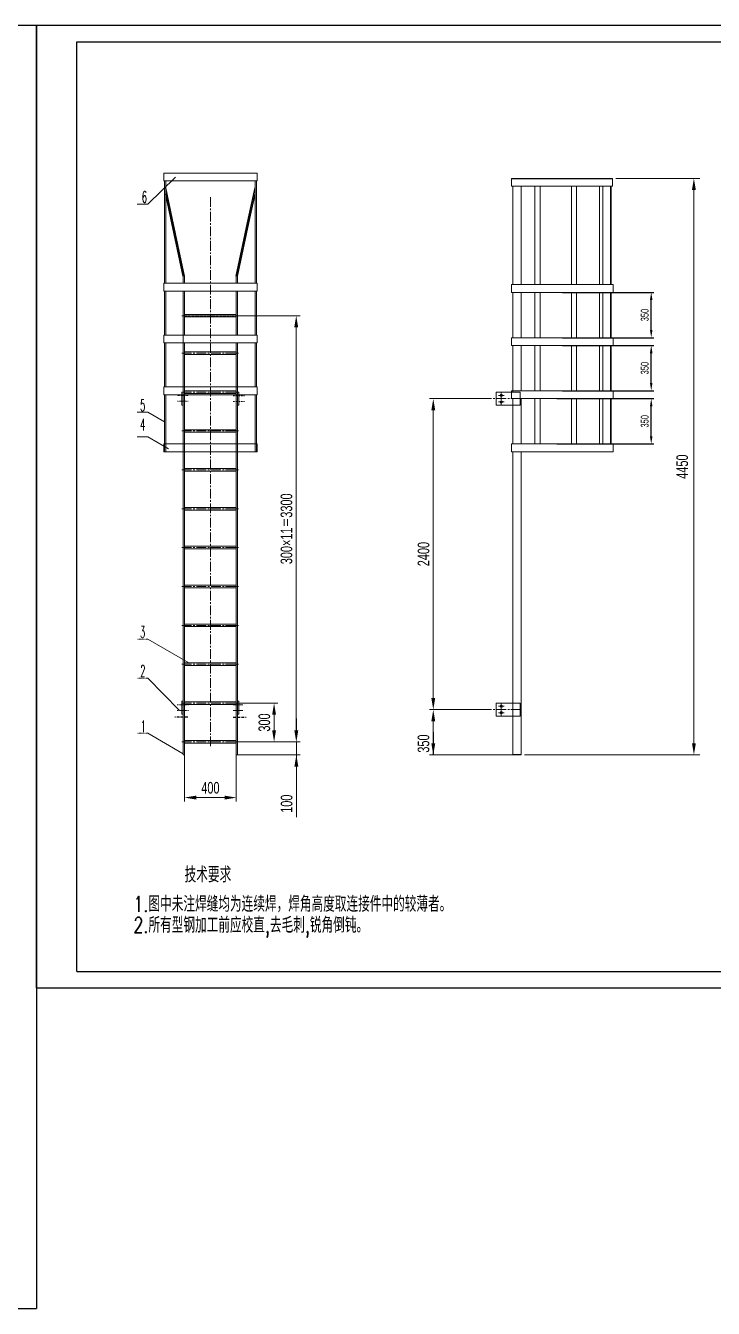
# Model space of a CAD drawing. Header units: millimetres. Extents: x 115735 to 194929, y 30422 to 45272.
# Drawn here: x 163308 to 168621, y 35372 to 45272 of the extents above; entities that cross this region are included whole.
import ezdxf

# ---------------------------------------------------------------- set-up
doc = ezdxf.new("R2010")
doc.units = ezdxf.units.MM
for name, pattern in [('CENTER', [2, 1.25, -0.25, 0.25, -0.25]), ('CENTER2', [1.125, 0.75, -0.125, 0.125, -0.125]), ('DIVIDE2A', [0.675, 0.25, -0.125, 0.025, -0.125, 0.025, -0.125]), ('HIDDEN', [0.375, 0.25, -0.125])]:
    doc.linetypes.add(name, pattern=pattern)
for name, color, linetype in [('2细线层', 4, 'Continuous'), ('7标注层', 4, 'Continuous'), ('HIDDEN', 6, 'HIDDEN'), ('图框层', 7, 'Continuous')]:
    doc.layers.add(name, color=color, linetype=linetype)
for name, color, linetype, lineweight in [('ST_GL_CENTERLINE', 1, 'CENTER2', 0), ('ST_GL_DIMENSION', 1, 'Continuous', 13), ('ST_GL_TEXT_ENG', 3, 'Continuous', 13), ('ST_MA_EQUI', 7, 'Continuous', 15)]:
    doc.layers.add(name, color=color, linetype=linetype, lineweight=lineweight)
doc.styles.add('cooec', font='romans.shx', dxfattribs={"width": 0.5, "bigfont": 'hztxt.shx'})
doc.styles.add('VCADHZ', font='vcadtxt1.shx', dxfattribs={"width": 0.7, "bigfont": 'vcadhz.shx'})
doc.dimstyles.new('shuang', dxfattribs={"dimscale": 15, "dimtxt": 3, "dimasz": 3, "dimexe": 1, "dimexo": 0, "dimgap": 1, "dimtad": 1, "dimdec": 0, "dimdsep": 46, "dimtxsty": 'VCADHZ', "dimcen": 0, "dimclrd": 256, "dimclre": 256, "dimclrt": 256, "dimadec": 0, "dimazin": 2, "dimtfac": 1, "dimtdec": 0, "dimtofl": 0, "dimtmove": 0, "dimatfit": 3, "dimfxl": 300, "dimtolj": 1, "dimtzin": 0, "dimlwd": -1, "dimlwe": -1, "dimarcsym": 0})
doc.dimstyles.new('ST_DIM_1_1 HZ', dxfattribs={"dimscale": 20, "dimtxt": 3, "dimasz": 3, "dimexe": 1, "dimexo": 0, "dimgap": 1, "dimtad": 1, "dimdec": 0, "dimdsep": 46, "dimtxsty": 'VCADHZ', "dimcen": 0, "dimclrd": 1, "dimclre": 1, "dimclrt": 3, "dimadec": 0, "dimazin": 2, "dimtfac": 1, "dimtdec": 0, "dimtmove": 0, "dimatfit": 3, "dimfxl": 1, "dimtolj": 1, "dimtzin": 0, "dimlwd": -1, "dimlwe": -1, "dimarcsym": 0})
doc.dimstyles.new('ST_DIM_1_25', dxfattribs={"dimscale": 25, "dimtxt": 1.5, "dimasz": 2, "dimexe": 0.8, "dimexo": 0.8, "dimgap": 0.65, "dimtad": 1, "dimdec": 0, "dimdsep": 46, "dimtxsty": 'cooec', "dimcen": 0, "dimclrd": 1, "dimclre": 1, "dimclrt": 3, "dimadec": 0, "dimazin": 2, "dimtp": 0.1, "dimtm": 0.1, "dimtfac": 0.71, "dimtdec": 0, "dimtmove": 0, "dimatfit": 3, "dimfxl": 1, "dimtfill": 1, "dimtfillclr": 256, "dimlwd": -1, "dimlwe": -1, "dimarcsym": 0})

# ---------------------------------------------------------------- blocks, each defined once
blk = doc.blocks.new('A$C0C30116C')
at = {"layer": '2细线层'}
for p, q in [((14016.7, 9900), (0, 9900)), ((14016.7, 9900), (14016.7, 0)), ((0, 0), (14016.7, 0))]:
    blk.add_line(p, q, dxfattribs=at)
blk = doc.blocks.new('*D264')
at = {"layer": 'Defpoints', "color": 0, "transparency": 16777216}
for p in [(167842.5, 44093.3), (167137.5, 39643.3), (168470.9, 39643.3)]:
    blk.add_point(p, dxfattribs=at)
at = {"layer": 'ST_GL_DIMENSION', "color": 1, "transparency": 16777216}
for p, q in [((167866.5, 44093.3), (168515.9, 44093.3)), ((168470.9, 44003.3), (168470.9, 39733.3)), ((167161.5, 39643.3), (168515.9, 39643.3))]:
    blk.add_line(p, q, dxfattribs=at)
for points in [[(168455.9, 44003.3), (168485.9, 44003.3), (168470.9, 44093.3)], [(168455.9, 39733.3), (168485.9, 39733.3), (168470.9, 39643.3)]]:
    blk.add_solid(points, dxfattribs=at)
at = {"layer": 'ST_GL_DIMENSION', "color": 3, "transparency": 16777216, "insert": (168380.9, 41868.3), "char_height": 90, "attachment_point": 5, "rotation": 90, "style": 'VCADHZ', "bg_fill": 3, "box_fill_scale": 1.1, "bg_fill_color": 256, "bg_fill_true_color": 13158600, "bg_fill_transparency": 0}
blk.add_mtext('4450', dxfattribs=at)
blk = doc.blocks.new('*D265')
at = {"layer": 'Defpoints', "color": 0, "transparency": 16777216}
for p in [(166457.4, 39993.3), (166837.5, 39993.3), (167072.5, 39643.3)]:
    blk.add_point(p, dxfattribs=at)
at = {"layer": 'ST_GL_DIMENSION', "transparency": 16777216}
for p, q in [((166837.5, 39993.3), (166427.4, 39993.3)), ((166457.4, 39733.3), (166457.4, 39903.3)), ((167072.5, 39643.3), (166427.4, 39643.3))]:
    blk.add_line(p, q, dxfattribs=at)
for points in [[(166442.4, 39903.3), (166472.4, 39903.3), (166457.4, 39993.3)], [(166442.4, 39733.3), (166472.4, 39733.3), (166457.4, 39643.3)]]:
    blk.add_solid(points, dxfattribs=at)
at = {"layer": 'ST_GL_DIMENSION', "color": 3, "transparency": 16777216, "insert": (166382.4, 39730.8), "char_height": 90, "attachment_point": 5, "rotation": 90, "style": 'VCADHZ'}
blk.add_mtext('\\A1;350', dxfattribs=at)
blk = doc.blocks.new('*D266')
at = {"layer": 'Defpoints', "color": 0, "transparency": 16777216}
for p in [(166457.4, 42393.3), (166837.5, 42393.3), (166837.5, 39993.3)]:
    blk.add_point(p, dxfattribs=at)
at = {"layer": 'ST_GL_DIMENSION', "transparency": 16777216}
for p, q in [((166837.5, 42393.3), (166427.4, 42393.3)), ((166457.4, 40083.3), (166457.4, 42303.3)), ((166837.5, 39993.3), (166427.4, 39993.3))]:
    blk.add_line(p, q, dxfattribs=at)
for points in [[(166442.4, 42303.3), (166472.4, 42303.3), (166457.4, 42393.3)], [(166442.4, 40083.3), (166472.4, 40083.3), (166457.4, 39993.3)]]:
    blk.add_solid(points, dxfattribs=at)
at = {"layer": 'ST_GL_DIMENSION', "color": 3, "transparency": 16777216, "insert": (166382.4, 41193.3), "char_height": 90, "attachment_point": 5, "rotation": 90, "style": 'VCADHZ'}
blk.add_mtext('\\A1;2400', dxfattribs=at)
blk = doc.blocks.new('*D251')
at = {"layer": 'Defpoints', "color": 0, "transparency": 16777216}
for p in [(164955.8, 40043.3), (165227.6, 40043.3), (164955.8, 39743.3)]:
    blk.add_point(p, dxfattribs=at)
at = {"layer": 'ST_GL_DIMENSION', "transparency": 16777216}
for p, q in [((164955.8, 40043.3), (165257.6, 40043.3)), ((165227.6, 39833.3), (165227.6, 39953.3)), ((164955.8, 39743.3), (165257.6, 39743.3))]:
    blk.add_line(p, q, dxfattribs=at)
for points in [[(165212.6, 39953.3), (165242.6, 39953.3), (165227.6, 40043.3)], [(165212.6, 39833.3), (165242.6, 39833.3), (165227.6, 39743.3)]]:
    blk.add_solid(points, dxfattribs=at)
at = {"layer": 'ST_GL_DIMENSION', "color": 3, "transparency": 16777216, "insert": (165152.6, 39893.3), "char_height": 90, "attachment_point": 5, "rotation": 90, "style": 'VCADHZ'}
blk.add_mtext('\\A1;300', dxfattribs=at)
blk = doc.blocks.new('*D252')
at = {"layer": 'Defpoints', "color": 0, "transparency": 16777216}
for p in [(164921.1, 43033.3), (165398.8, 43033.3), (164955.8, 39743.3)]:
    blk.add_point(p, dxfattribs=at)
at = {"layer": 'ST_GL_DIMENSION', "transparency": 16777216}
for p, q in [((164921.1, 43033.3), (165428.8, 43033.3)), ((165398.8, 39833.3), (165398.8, 42943.3)), ((164955.8, 39743.3), (165428.8, 39743.3))]:
    blk.add_line(p, q, dxfattribs=at)
for points in [[(165383.8, 42943.3), (165413.8, 42943.3), (165398.8, 43033.3)], [(165383.8, 39833.3), (165413.8, 39833.3), (165398.8, 39743.3)]]:
    blk.add_solid(points, dxfattribs=at)
at = {"layer": 'ST_GL_DIMENSION', "color": 3, "transparency": 16777216, "insert": (165323.8, 41388.3), "char_height": 90, "attachment_point": 5, "rotation": 90, "style": 'VCADHZ'}
blk.add_mtext('\\A1;300×11＝3300', dxfattribs=at)
blk = doc.blocks.new('*D271')
at = {"layer": 'Defpoints', "color": 0, "transparency": 16777216}
for p in [(164945.8, 39743.3), (165399.7, 39743.3), (164945.8, 39643.3)]:
    blk.add_point(p, dxfattribs=at)
at = {"layer": 'ST_GL_DIMENSION', "transparency": 16777216}
for p, q in [((165399.7, 39833.3), (165399.7, 39923.3)), ((164945.8, 39743.3), (165429.7, 39743.3)), ((165399.7, 39643.3), (165399.7, 39743.3)), ((164945.8, 39643.3), (165429.7, 39643.3)), ((165399.7, 39161.7), (165399.7, 39643.3)), ((165399.7, 39553.3), (165399.7, 39463.3))]:
    blk.add_line(p, q, dxfattribs=at)
for points in [[(165384.7, 39833.3), (165414.7, 39833.3), (165399.7, 39743.3)], [(165384.7, 39553.3), (165414.7, 39553.3), (165399.7, 39643.3)]]:
    blk.add_solid(points, dxfattribs=at)
at = {"layer": 'ST_GL_DIMENSION', "color": 3, "transparency": 16777216, "insert": (165324.7, 39266.7), "char_height": 90, "attachment_point": 5, "rotation": 90, "style": 'VCADHZ'}
blk.add_mtext('\\A1;100', dxfattribs=at)
blk = doc.blocks.new('*D272')
at = {"layer": 'Defpoints', "color": 0, "transparency": 16777216}
for p in [(164535.8, 39643.3), (164935.8, 39643.3), (164935.8, 39313.8)]:
    blk.add_point(p, dxfattribs=at)
at = {"layer": 'ST_GL_DIMENSION', "transparency": 16777216}
for p, q in [((164535.8, 39643.3), (164535.8, 39283.8)), ((164935.8, 39643.3), (164935.8, 39283.8)), ((164625.8, 39313.8), (164845.8, 39313.8))]:
    blk.add_line(p, q, dxfattribs=at)
for points in [[(164625.8, 39328.8), (164625.8, 39298.8), (164535.8, 39313.8)], [(164845.8, 39328.8), (164845.8, 39298.8), (164935.8, 39313.8)]]:
    blk.add_solid(points, dxfattribs=at)
at = {"layer": 'ST_GL_DIMENSION', "color": 3, "transparency": 16777216, "insert": (164735.8, 39388.8), "char_height": 90, "attachment_point": 5, "style": 'VCADHZ'}
blk.add_mtext('\\A1;400', dxfattribs=at)
blk = doc.blocks.new('*D267')
at = {"color": 1, "transparency": 16777216}
for p, q in [((167413.1, 42393.3), (168161.1, 42393.3)), ((168141.1, 42103.3), (168141.1, 42333.3)), ((167413.1, 42043.3), (168161.1, 42043.3))]:
    blk.add_line(p, q, dxfattribs=at)
for points in [[(168131.1, 42333.3), (168151.1, 42333.3), (168141.1, 42393.3)], [(168131.1, 42103.3), (168151.1, 42103.3), (168141.1, 42043.3)]]:
    blk.add_solid(points, dxfattribs=at)
at = {"layer": 'Defpoints', "color": 0, "transparency": 16777216}
for p in [(167413.1, 42393.3), (168141.1, 42393.3), (167413.1, 42043.3)]:
    blk.add_point(p, dxfattribs=at)
at = {"color": 3, "transparency": 16777216, "insert": (168091.1, 42218.3), "char_height": 60, "attachment_point": 5, "rotation": 90, "style": 'VCADHZ'}
blk.add_mtext('\\A1;350', dxfattribs=at)
blk = doc.blocks.new('*D268')
at = {"color": 1, "transparency": 16777216}
for p, q in [((167455, 42803.3), (168161.1, 42803.3)), ((168141.1, 42513.3), (168141.1, 42743.3)), ((167455, 42453.3), (168161.1, 42453.3))]:
    blk.add_line(p, q, dxfattribs=at)
for points in [[(168131.1, 42743.3), (168151.1, 42743.3), (168141.1, 42803.3)], [(168131.1, 42513.3), (168151.1, 42513.3), (168141.1, 42453.3)]]:
    blk.add_solid(points, dxfattribs=at)
at = {"layer": 'Defpoints', "color": 0, "transparency": 16777216}
for p in [(167455, 42803.3), (168141.1, 42803.3), (167455, 42453.3)]:
    blk.add_point(p, dxfattribs=at)
at = {"color": 3, "transparency": 16777216, "insert": (168091.1, 42628.3), "char_height": 60, "attachment_point": 5, "rotation": 90, "style": 'VCADHZ'}
blk.add_mtext('\\A1;350', dxfattribs=at)
blk = doc.blocks.new('*D269')
at = {"color": 1, "transparency": 16777216}
for p, q in [((167455, 43213.3), (168161.1, 43213.3)), ((168141.1, 42923.3), (168141.1, 43153.3)), ((167455, 42863.3), (168161.1, 42863.3))]:
    blk.add_line(p, q, dxfattribs=at)
for points in [[(168131.1, 43153.3), (168151.1, 43153.3), (168141.1, 43213.3)], [(168131.1, 42923.3), (168151.1, 42923.3), (168141.1, 42863.3)]]:
    blk.add_solid(points, dxfattribs=at)
at = {"layer": 'Defpoints', "color": 0, "transparency": 16777216}
for p in [(167455, 43213.3), (168141.1, 43213.3), (167455, 42863.3)]:
    blk.add_point(p, dxfattribs=at)
at = {"color": 3, "transparency": 16777216, "insert": (168091.1, 43038.3), "char_height": 60, "attachment_point": 5, "rotation": 90, "style": 'VCADHZ'}
blk.add_mtext('\\A1;350', dxfattribs=at)

msp = doc.modelspace()

# ---------------------------------------------------------------- linework, layer by layer
at = {"color": 4}
for p, q in [((163703.9, 45146.8), (173778.9, 45146.8)), ((166457.4, 39818.3), (166457.4, 39643.3))]:
    msp.add_line(p, q, dxfattribs=at)
for p, q in [((164440.9, 43785.3), (164390.8, 44020.3)), ((164430.7, 43785.3), (164390.8, 43972.2)), ((165030.8, 43785.3), (165080.8, 44020.3)), ((165041, 43785.3), (165080.8, 43972.2)), ((164525.8, 43338.2), (164430.7, 43785.3)), ((164535.8, 43339.3), (164440.9, 43785.3)), ((164935.8, 43339.3), (165030.8, 43785.3)), ((164945.8, 43338.2), (165041, 43785.3))]:
    msp.add_line(p, q)
at = {"layer": '2细线层'}
for p, q in [((163391.4, 37846.8), (163391.4, 45271.8)), ((173903.9, 45271.8), (163391.4, 45271.8)), ((163391.4, 45271.8), (163391.4, 45146.8)), ((163391.4, 37846.8), (173903.9, 37846.8))]:
    msp.add_line(p, q, dxfattribs=at)
at = {"layer": 'HIDDEN', "ltscale": 80}
for p, q in [((164525.8, 39933.3), (164460.8, 39933.3)), ((164560.8, 39933.3), (164535.8, 39933.3)), ((164910.8, 39933.3), (164935.8, 39933.3)), ((164945.8, 39933.3), (165010.8, 39933.3))]:
    msp.add_line(p, q, dxfattribs=at)
at = {"layer": 'ST_GL_CENTERLINE', "color": 1, "ltscale": 100}
for p, q in [((164735.8, 39709.7), (164735.8, 43951.2)), ((164515.8, 42743.3), (164955.8, 42743.3)), ((164515.8, 42443.3), (164955.8, 42443.3)), ((164515.8, 42143.3), (164955.8, 42143.3)), ((164515.8, 41843.3), (164955.8, 41843.3)), ((164515.8, 41543.3), (164955.8, 41543.3)), ((164515.8, 41243.3), (164955.8, 41243.3)), ((164515.8, 40943.3), (164955.8, 40943.3)), ((164515.8, 40643.3), (164955.8, 40643.3)), ((164515.8, 40343.3), (164955.8, 40343.3)), ((164515.8, 40043.3), (164955.8, 40043.3)), ((164912.4, 40029.8), (165000.1, 40029.8)), ((164912.4, 39986.8), (165000.1, 39986.8)), ((167132.5, 39993.3), (166837.5, 39993.3)), ((164515.8, 39743.3), (164955.8, 39743.3))]:
    msp.add_line(p, q, dxfattribs=at)
at = {"layer": 'ST_GL_CENTERLINE', "color": 1, "ltscale": 10}
msp.add_line((164515.8, 43033.3), (164955.8, 43033.3), dxfattribs=at)
at = {"layer": 'ST_GL_CENTERLINE', "ltscale": 0.1}
for p, q in [((164479.4, 42416.4), (164564.9, 42416.4)), ((164481.1, 42373.4), (164564.9, 42373.4)), ((164912.1, 42414.8), (164999.8, 42414.8)), ((164912.1, 42371.8), (164999.8, 42371.8)), ((164479.3, 40029.8), (164565.2, 40029.8)), ((164478.9, 39986.8), (164565.2, 39986.8))]:
    msp.add_line(p, q, dxfattribs=at)
at = {"layer": 'ST_GL_CENTERLINE', "color": 1, "linetype": 'CENTER'}
for p, q in [((167004.1, 42418.3), (166960.9, 42418.3)), ((166982.5, 42443.3), (166982.5, 42343.3)), ((167004.1, 42368.3), (166960.9, 42368.3)), ((167004.1, 40018.3), (166960.9, 40018.3)), ((166982.5, 40043.3), (166982.5, 39943.3)), ((167004.1, 39968.3), (166960.9, 39968.3))]:
    msp.add_line(p, q, dxfattribs=at)
at = {"layer": 'ST_GL_TEXT_ENG'}
for p, q in [((164466, 44101.7), (164251.1, 43895)), ((164251.1, 43895), (164171.1, 43895)), ((164251.1, 42289.2), (164171.1, 42289.2)), ((164380.8, 42214.3), (164251.1, 42289.2)), ((164251.1, 42099), (164171.1, 42099)), ((164413, 42005.5), (164251.1, 42099)), ((164569.4, 40353.3), (164251.1, 40537.1)), ((164493.3, 39988.9), (164251.1, 40236.4)), ((164525.8, 39651.8), (164251.1, 39810.4))]:
    msp.add_line(p, q, dxfattribs=at)
at = {"layer": 'ST_GL_TEXT_ENG', "linetype": 'DIVIDE2A', "ltscale": 5}
for p, q in [((164251.1, 40537.1), (164171.1, 40537.1)), ((164251.1, 40236.4), (164171.1, 40236.4)), ((164251.1, 39810.4), (164171.1, 39810.4))]:
    msp.add_line(p, q, dxfattribs=at)
at = {"layer": 'ST_MA_EQUI', "color": 7}
for p, q in [((164375.8, 44133.3), (165095.8, 44133.3)), ((164375.8, 44073.3), (165095.8, 44073.3)), ((164380.8, 43785.3), (164380.8, 44073.3)), ((164390.8, 44020.3), (164390.8, 44073.3)), ((164390.8, 43785.3), (164390.8, 44073.3)), ((165080.8, 44020.3), (165080.8, 44073.3)), ((165080.8, 43785.3), (165080.8, 44073.3)), ((165090.8, 43785.3), (165090.8, 44073.3)), ((164380.8, 43285.3), (164380.8, 43785.3)), ((164390.8, 43285.3), (164390.8, 43785.3)), ((165080.8, 43285.3), (165080.8, 43785.3)), ((165090.8, 43285.3), (165090.8, 43785.3)), ((164375.8, 43283.3), (165095.8, 43283.3)), ((164375.8, 43223.3), (164375.8, 43283.3)), ((164525.8, 43283.3), (164525.8, 43338.2)), ((164525.8, 43285.3), (164525.8, 43338.2)), ((164535.8, 43283.3), (164535.8, 43339.3)), ((164535.8, 43285.3), (164535.8, 43339.3)), ((164935.8, 43283.3), (164935.8, 43339.3)), ((164935.8, 43285.3), (164935.8, 43339.3)), ((164945.8, 43283.3), (164945.8, 43338.2)), ((164945.8, 43285.3), (164945.8, 43338.2)), ((165095.8, 43223.3), (165095.8, 43283.3)), ((164375.8, 43223.3), (165095.8, 43223.3)), ((164525.8, 43073.3), (164525.8, 43223.3)), ((164535.8, 43073.3), (164535.8, 43223.3)), ((164935.8, 43073.3), (164935.8, 43223.3)), ((164945.8, 43073.3), (164945.8, 43223.3)), ((164525.8, 42823.3), (164525.8, 43073.3)), ((164535.8, 42883.3), (164535.8, 43073.3)), ((164935.8, 42883.3), (164935.8, 43073.3)), ((164945.8, 42883.3), (164945.8, 43073.3)), ((164535.8, 43043.3), (164935.8, 43043.3)), ((164535.8, 43023.3), (164935.8, 43023.3)), ((164375.8, 42823.3), (164375.8, 42883.3)), ((164375.8, 42883.3), (165095.8, 42883.3)), ((165095.8, 42823.3), (165095.8, 42883.3)), ((164375.8, 42823.3), (165095.8, 42823.3)), ((164525.8, 42483.3), (164525.8, 42823.3)), ((164535.8, 42483.3), (164535.8, 42823.3)), ((164935.8, 42483.3), (164935.8, 42823.3)), ((164945.8, 42483.3), (164945.8, 42823.3)), ((164535.8, 42753.3), (164935.8, 42753.3)), ((164535.8, 42733.3), (164935.8, 42733.3)), ((164375.8, 42423.3), (164375.8, 42483.3)), ((164375.8, 42483.3), (165095.8, 42483.3)), ((164525.8, 39643.3), (164525.8, 42483.3)), ((164535.8, 39643.3), (164535.8, 42483.3)), ((164935.8, 41590.3), (164935.8, 42483.3)), ((164935.8, 39643.3), (164935.8, 42483.3)), ((164945.8, 41590.3), (164945.8, 42483.3)), ((164945.8, 39643.3), (164945.8, 42483.3)), ((165095.8, 42423.3), (165095.8, 42483.3)), ((164375.8, 42423.3), (165095.8, 42423.3)), ((164515.5, 42443.3), (164525.5, 42443.3)), ((164515.5, 42443.3), (164515.5, 42343.3)), ((164535.8, 42453.3), (164935.8, 42453.3)), ((164535.8, 42433.3), (164935.8, 42433.3)), ((164945.5, 42443.3), (164955.5, 42443.3)), ((164955.5, 42443.3), (164955.5, 42343.3)), ((164515.5, 42343.3), (164525.5, 42343.3)), ((164945.5, 42343.3), (164955.5, 42343.3)), ((164535.8, 42153.3), (164935.8, 42153.3)), ((164535.8, 42133.3), (164935.8, 42133.3)), ((164375.8, 41983.3), (164375.8, 42043.3)), ((164375.8, 42043.3), (165095.8, 42043.3)), ((164375.8, 41983.3), (165095.8, 41983.3)), ((165095.8, 41983.3), (165095.8, 42043.3)), ((164535.8, 41853.3), (164935.8, 41853.3)), ((164535.8, 41833.3), (164935.8, 41833.3)), ((164525.8, 41590.3), (164525.8, 41693.3)), ((164535.8, 41590.3), (164535.8, 41693.3)), ((164535.8, 41553.3), (164935.8, 41553.3)), ((164535.8, 41533.3), (164935.8, 41533.3)), ((164535.8, 41253.3), (164935.8, 41253.3)), ((164535.8, 41233.3), (164935.8, 41233.3)), ((164535.8, 40953.3), (164935.8, 40953.3)), ((164535.8, 40933.3), (164935.8, 40933.3)), ((164535.8, 40653.3), (164935.8, 40653.3)), ((164535.8, 40633.3), (164935.8, 40633.3)), ((164535.8, 40353.3), (164935.8, 40353.3)), ((164535.8, 40333.3), (164935.8, 40333.3)), ((164515.8, 40058.3), (164525.8, 40058.3)), ((164515.8, 40058.3), (164515.8, 39958.3)), ((164535.8, 40053.3), (164935.8, 40053.3)), ((164535.8, 40033.3), (164935.8, 40033.3)), ((164955.8, 40058.3), (164945.8, 40058.3)), ((164955.8, 40058.3), (164955.8, 39958.3)), ((164515.8, 39958.3), (164525.8, 39958.3)), ((164945.8, 39958.3), (164955.8, 39958.3)), ((164945.8, 39958.3), (164955.8, 39958.3)), ((164535.8, 39753.3), (164935.8, 39753.3)), ((164535.8, 39733.3), (164935.8, 39733.3)), ((164525.8, 39643.3), (164535.8, 39643.3)), ((164945.8, 39643.3), (164935.8, 39643.3))]:
    msp.add_line(p, q, dxfattribs=at)
at = {"layer": 'ST_MA_EQUI'}
for p, q in [((164375.8, 44133.3), (164375.8, 44073.3)), ((165095.8, 44133.3), (165095.8, 44073.3)), ((167062.5, 44033.3), (167062.5, 44093.3)), ((167072.5, 44033.3), (167072.5, 43273.3)), ((164380.8, 43623.3), (164380.8, 43283.3)), ((164390.8, 43623.3), (164390.8, 43283.3)), ((165080.8, 43623.3), (165080.8, 43283.3)), ((165080.8, 43623.3), (165080.8, 43283.3)), ((165090.8, 43623.3), (165090.8, 43283.3)), ((165090.8, 43623.3), (165090.8, 43283.3)), ((167847.5, 43273.3), (167062.5, 43273.3)), ((167847.5, 43273.3), (167062.5, 43273.3)), ((167062.5, 43213.3), (167062.5, 43273.3)), ((167062.5, 43213.3), (167062.5, 43273.3)), ((167062.5, 43213.3), (167062.5, 43273.3)), ((167847.5, 43213.3), (167847.5, 43273.3)), ((167847.5, 43213.3), (167847.5, 43273.3)), ((164380.8, 43223.3), (164380.8, 43133.3)), ((164380.8, 43223.3), (164380.8, 43075.3)), ((164390.8, 43223.3), (164390.8, 43133.3)), ((164390.8, 43223.3), (164390.8, 43075.3)), ((165080.8, 43223.3), (165080.8, 43133.3)), ((165080.8, 43223.3), (165080.8, 43133.3)), ((165080.8, 43223.3), (165080.8, 43075.3)), ((165090.8, 43223.3), (165090.8, 43133.3)), ((165090.8, 43223.3), (165090.8, 43133.3)), ((165090.8, 43223.3), (165090.8, 43075.3)), ((167847.5, 43213.3), (167062.5, 43213.3)), ((167847.5, 43213.3), (167062.5, 43213.3)), ((167072.5, 43213.3), (167072.5, 42863.3)), ((167072.5, 43213.3), (167072.5, 42863.3)), ((167137.5, 43213.3), (167137.5, 42863.3)), ((167242.5, 43213.3), (167242.5, 42863.3)), ((167282.5, 43213.3), (167282.5, 42863.3)), ((167524.4, 42863.3), (167524.4, 43213.3)), ((167524.4, 42863.3), (167524.4, 43213.3)), ((167563.8, 42863.3), (167563.8, 43213.3)), ((167563.8, 42863.3), (167563.8, 43213.3)), ((167741.2, 42863.3), (167741.2, 43213.3)), ((167741.2, 42863.3), (167741.2, 43213.3)), ((167766.9, 42863.3), (167766.9, 43213.3)), ((167766.9, 42863.3), (167766.9, 43213.3)), ((167827.5, 42863.3), (167827.5, 43213.3)), ((167827.5, 42863.3), (167827.5, 43213.3)), ((167832.5, 42863.3), (167832.5, 43213.3)), ((167832.5, 42863.3), (167832.5, 43213.3)), ((164380.8, 43073.3), (164380.8, 42883.3)), ((164390.8, 43073.3), (164390.8, 42883.3)), ((165080.8, 43073.3), (165080.8, 42883.3)), ((165080.8, 43073.3), (165080.8, 42883.3)), ((165090.8, 43073.3), (165090.8, 42883.3)), ((165090.8, 43073.3), (165090.8, 42883.3)), ((164380.8, 42823.3), (164380.8, 42483.3)), ((164390.8, 42823.3), (164390.8, 42483.3)), ((165080.8, 42823.3), (165080.8, 42483.3)), ((165090.8, 42823.3), (165090.8, 42483.3)), ((167847.5, 42863.3), (167062.5, 42863.3)), ((167062.5, 42803.3), (167062.5, 42863.3)), ((167847.5, 42803.3), (167062.5, 42803.3)), ((167072.5, 42803.3), (167072.5, 42443.3)), ((167137.5, 42803.3), (167137.5, 42453.3)), ((167242.5, 42803.3), (167242.5, 42453.3)), ((167282.5, 42803.3), (167282.5, 42453.3)), ((167524.4, 42654.3), (167524.4, 42803.3)), ((167524.4, 42453.3), (167524.4, 42803.3)), ((167563.8, 42654.3), (167563.8, 42803.3)), ((167563.8, 42453.3), (167563.8, 42803.3)), ((167741.2, 42654.3), (167741.2, 42803.3)), ((167741.2, 42453.3), (167741.2, 42803.3)), ((167766.9, 42654.3), (167766.9, 42803.3)), ((167766.9, 42453.3), (167766.9, 42803.3)), ((167827.5, 42654.3), (167827.5, 42803.3)), ((167827.5, 42453.3), (167827.5, 42803.3)), ((167832.5, 42654.3), (167832.5, 42803.3)), ((167832.5, 42453.3), (167832.5, 42803.3)), ((167847.5, 42803.3), (167847.5, 42863.3)), ((164380.8, 42423.3), (164380.8, 41983.3)), ((164390.8, 42423.3), (164390.8, 41983.3)), ((165080.8, 42423.3), (165080.8, 41983.3)), ((165080.8, 42423.3), (165080.8, 42360.3)), ((165090.8, 42423.3), (165090.8, 41983.3)), ((165090.8, 42423.3), (165090.8, 42360.3)), ((166942.5, 42443.3), (166942.5, 42343.3)), ((167062.5, 42393.3), (167062.5, 42453.3)), ((167072.5, 42393.3), (167072.5, 42043.3)), ((167137.5, 42393.3), (167137.5, 42043.3)), ((167242.5, 42393.3), (167242.5, 42043.3)), ((167282.5, 42393.3), (167282.5, 42043.3)), ((167524.4, 42043.3), (167524.4, 42393.3)), ((167563.8, 42043.3), (167563.8, 42393.3)), ((167741.2, 42043.3), (167741.2, 42393.3)), ((167766.9, 42043.3), (167766.9, 42393.3)), ((167827.5, 42043.3), (167827.5, 42393.3)), ((167832.5, 42043.3), (167832.5, 42393.3)), ((167072.5, 42343.3), (167072.5, 42339.3)), ((167847.5, 42043.3), (167062.5, 42043.3)), ((167062.5, 41983.3), (167062.5, 42043.3)), ((167847.5, 41983.3), (167062.5, 41983.3)), ((167072.5, 41983.3), (167072.5, 39643.3)), ((167072.5, 41983.3), (167072.5, 41880.3)), ((167137.5, 41983.3), (167137.5, 41880.3)), ((167137.5, 41983.3), (167137.5, 39643.3)), ((167847.5, 41983.3), (167847.5, 42043.3)), ((166942.5, 40043.3), (166942.5, 39943.3)), ((167127.5, 40043.3), (166942.5, 40043.3)), ((167127.5, 40043.3), (167127.5, 39943.3)), ((167127.5, 39943.3), (166942.5, 39943.3))]:
    msp.add_line(p, q, dxfattribs=at)
for centre in [(166982.5, 42418.3), (166982.5, 42368.3), (166982.5, 40018.3), (166982.5, 39968.3)]:
    msp.add_circle(centre, 9, dxfattribs=at)
at = {"layer": '图框层'}
for q in [(163703.9, 45146.8), (173778.9, 37971.8)]:
    msp.add_line((163703.9, 37971.8), q, dxfattribs=at)

# ---------------------------------------------------------------- block references
at = {"layer": '7标注层'}
msp.add_blockref('A$C0C30116C', (149374.7, 35371.8), dxfattribs=at)

# ---------------------------------------------------------------- texts
at = {"layer": 'ST_GL_TEXT_ENG', "style": 'cooec', "width": 0.75}
for s, p in [('技术要求', (164536.4, 38658.7)), ('1.图中未注焊缝均为连续焊，焊角高度取连接件中的较薄者。', (164141.2, 38432.2)), ('2.所有型钢加工前应校直,去毛刺,锐角倒钝。', (164141.2, 38270))]:
    msp.add_text(s, height=120, dxfattribs=at).set_placement(p)
at = {"layer": 'ST_GL_TEXT_ENG', "char_height": 90, "width": 4616.608, "attachment_point": 1, "style": 'cooec'}
for s, insert in [('6', (164206.8, 43993.9)), ('5', (164193.3, 42387.1)), ('4', (164193.3, 42236.9)), ('3', (164192.5, 40636)), ('2', (164194.8, 40336.1)), ('1', (164198.2, 39909.3))]:
    msp.add_mtext(s, dxfattribs=dict(at, insert=insert))

# ---------------------------------------------------------------- dimensions: what is measured, and where the dimension line sits
at = {"layer": 'ST_GL_DIMENSION'}
dim = msp.add_linear_dim(base=(165398.8, 43033.3), p1=(164955.8, 39743.3), p2=(164921.1, 43033.3), angle=90, text='300×11＝3300', dimstyle='shuang', override={"dimscale": 30, "dimclrt": 3, "dimtmove": 1}, dxfattribs=at)
dim.commit()
dim.dimension.update_dxf_attribs({"geometry": '*D252', "text_midpoint": (165323.8, 41388.3)})
for base, p1, p2, picture, middle in [((166457.4, 42393.3), (166837.5, 39993.3), (166837.5, 42393.3), '*D266', (166382.4, 41193.3)), ((165227.6, 40043.3), (164955.8, 39743.3), (164955.8, 40043.3), '*D251', (165152.6, 39893.3))]:
    dim = msp.add_linear_dim(base=base, p1=p1, p2=p2, angle=90, dimstyle='shuang', override={"dimscale": 30, "dimclrt": 3, "dimtmove": 1}, dxfattribs=at)
    dim.commit()
    dim.dimension.update_dxf_attribs({"geometry": picture, "text_midpoint": middle})
for base, p1, p2, picture, middle in [((165399.7, 39743.3), (164945.8, 39643.3), (164945.8, 39743.3), '*D271', (165399.7, 39266.7)), ((166457.4, 39993.3), (167072.5, 39643.3), (166837.5, 39993.3), '*D265', (166457.4, 39730.8))]:
    dim = msp.add_linear_dim(base=base, p1=p1, p2=p2, angle=90, dimstyle='shuang', override={"dimscale": 30, "dimclrt": 3, "dimtmove": 1}, dxfattribs=at)
    dim.commit()
    dim.dimension.update_dxf_attribs({"geometry": picture, "text_midpoint": middle, "dimtype": 160})
dim = msp.add_linear_dim(base=(164935.8, 39313.8), p1=(164535.8, 39643.3), p2=(164935.8, 39643.3), dimstyle='shuang', override={"dimscale": 30, "dimclrt": 3, "dimtmove": 1}, dxfattribs=at)
dim.commit()
dim.dimension.update_dxf_attribs({"geometry": '*D272', "text_midpoint": (164735.8, 39388.8)})

# ---------------------------------------------------------------- next in the draw order: dimensions: what is measured, and where the dimension line sits
dim = msp.add_linear_dim(base=(168470.9, 39643.3), p1=(167842.5, 44093.3), p2=(167137.5, 39643.3), angle=90, dimstyle='ST_DIM_1_25', override={"dimscale": 30, "dimtxt": 3, "dimasz": 3, "dimexe": 1.5, "dimgap": 1.5, "dimtxsty": 'VCADHZ'}, dxfattribs=at)
dim.commit()
dim.dimension.update_dxf_attribs({"geometry": '*D264', "text_midpoint": (168380.9, 41868.3)})

# ---------------------------------------------------------------- next in the draw order: linework, layer by layer
for p, q in [((167062.5, 44093.3), (167842.5, 44093.3)), ((167137.5, 39643.3), (167072.5, 39643.3))]:
    msp.add_line(p, q)
at = {"layer": 'ST_GL_CENTERLINE', "color": 1, "ltscale": 100}
msp.add_line((167132.5, 42393.3), (166837.5, 42393.3), dxfattribs=at)
at = {"layer": 'ST_MA_EQUI'}
for p, q in [((167842.5, 44033.3), (167842.5, 44093.3)), ((167842.5, 44033.3), (167062.5, 44033.3)), ((167137.5, 44033.3), (167137.5, 43273.3)), ((167242.5, 44033.3), (167242.5, 43273.3)), ((167282.5, 44033.3), (167282.5, 43273.3)), ((167524.4, 43273.3), (167524.4, 44033.3)), ((167563.8, 43273.3), (167563.8, 44033.3)), ((167741.2, 43273.3), (167741.2, 44033.3)), ((167766.9, 43273.3), (167766.9, 44033.3)), ((167827.5, 43273.3), (167827.5, 44033.3)), ((167832.5, 43273.3), (167832.5, 44033.3)), ((167137.5, 43213.3), (167137.5, 42863.3)), ((167242.5, 43213.3), (167242.5, 42863.3)), ((167282.5, 43213.3), (167282.5, 42863.3)), ((167137.5, 42803.3), (167137.5, 42654.3)), ((167242.5, 42803.3), (167242.5, 42654.3)), ((167282.5, 42803.3), (167282.5, 42654.3)), ((167127.5, 42443.3), (166942.5, 42443.3)), ((167847.5, 42453.3), (167062.5, 42453.3)), ((167847.5, 42393.3), (167062.5, 42393.3)), ((167072.5, 42453.3), (167127.5, 42453.3)), ((167127.5, 42443.3), (167127.5, 42343.3)), ((167847.5, 42393.3), (167847.5, 42453.3)), ((167127.5, 42343.3), (166942.5, 42343.3))]:
    msp.add_line(p, q, dxfattribs=at)

# ---------------------------------------------------------------- next in the draw order: dimensions: what is measured, and where the dimension line sits
at = {"color": 4}
for base, p1, p2, picture, middle in [((168141.1, 43213.3), (167455, 42863.3), (167455, 43213.3), '*D269', (168091.1, 43038.3)), ((168141.1, 42803.3), (167455, 42453.3), (167455, 42803.3), '*D268', (168091.1, 42628.3)), ((168141.1, 42393.3), (167413.1, 42043.3), (167413.1, 42393.3), '*D267', (168091.1, 42218.3))]:
    dim = msp.add_linear_dim(base=base, p1=p1, p2=p2, angle=90, dimstyle='ST_DIM_1_1 HZ', dxfattribs=at)
    dim.commit()
    dim.dimension.update_dxf_attribs({"geometry": picture, "text_midpoint": middle})

doc.saveas('drawing.dxf')
